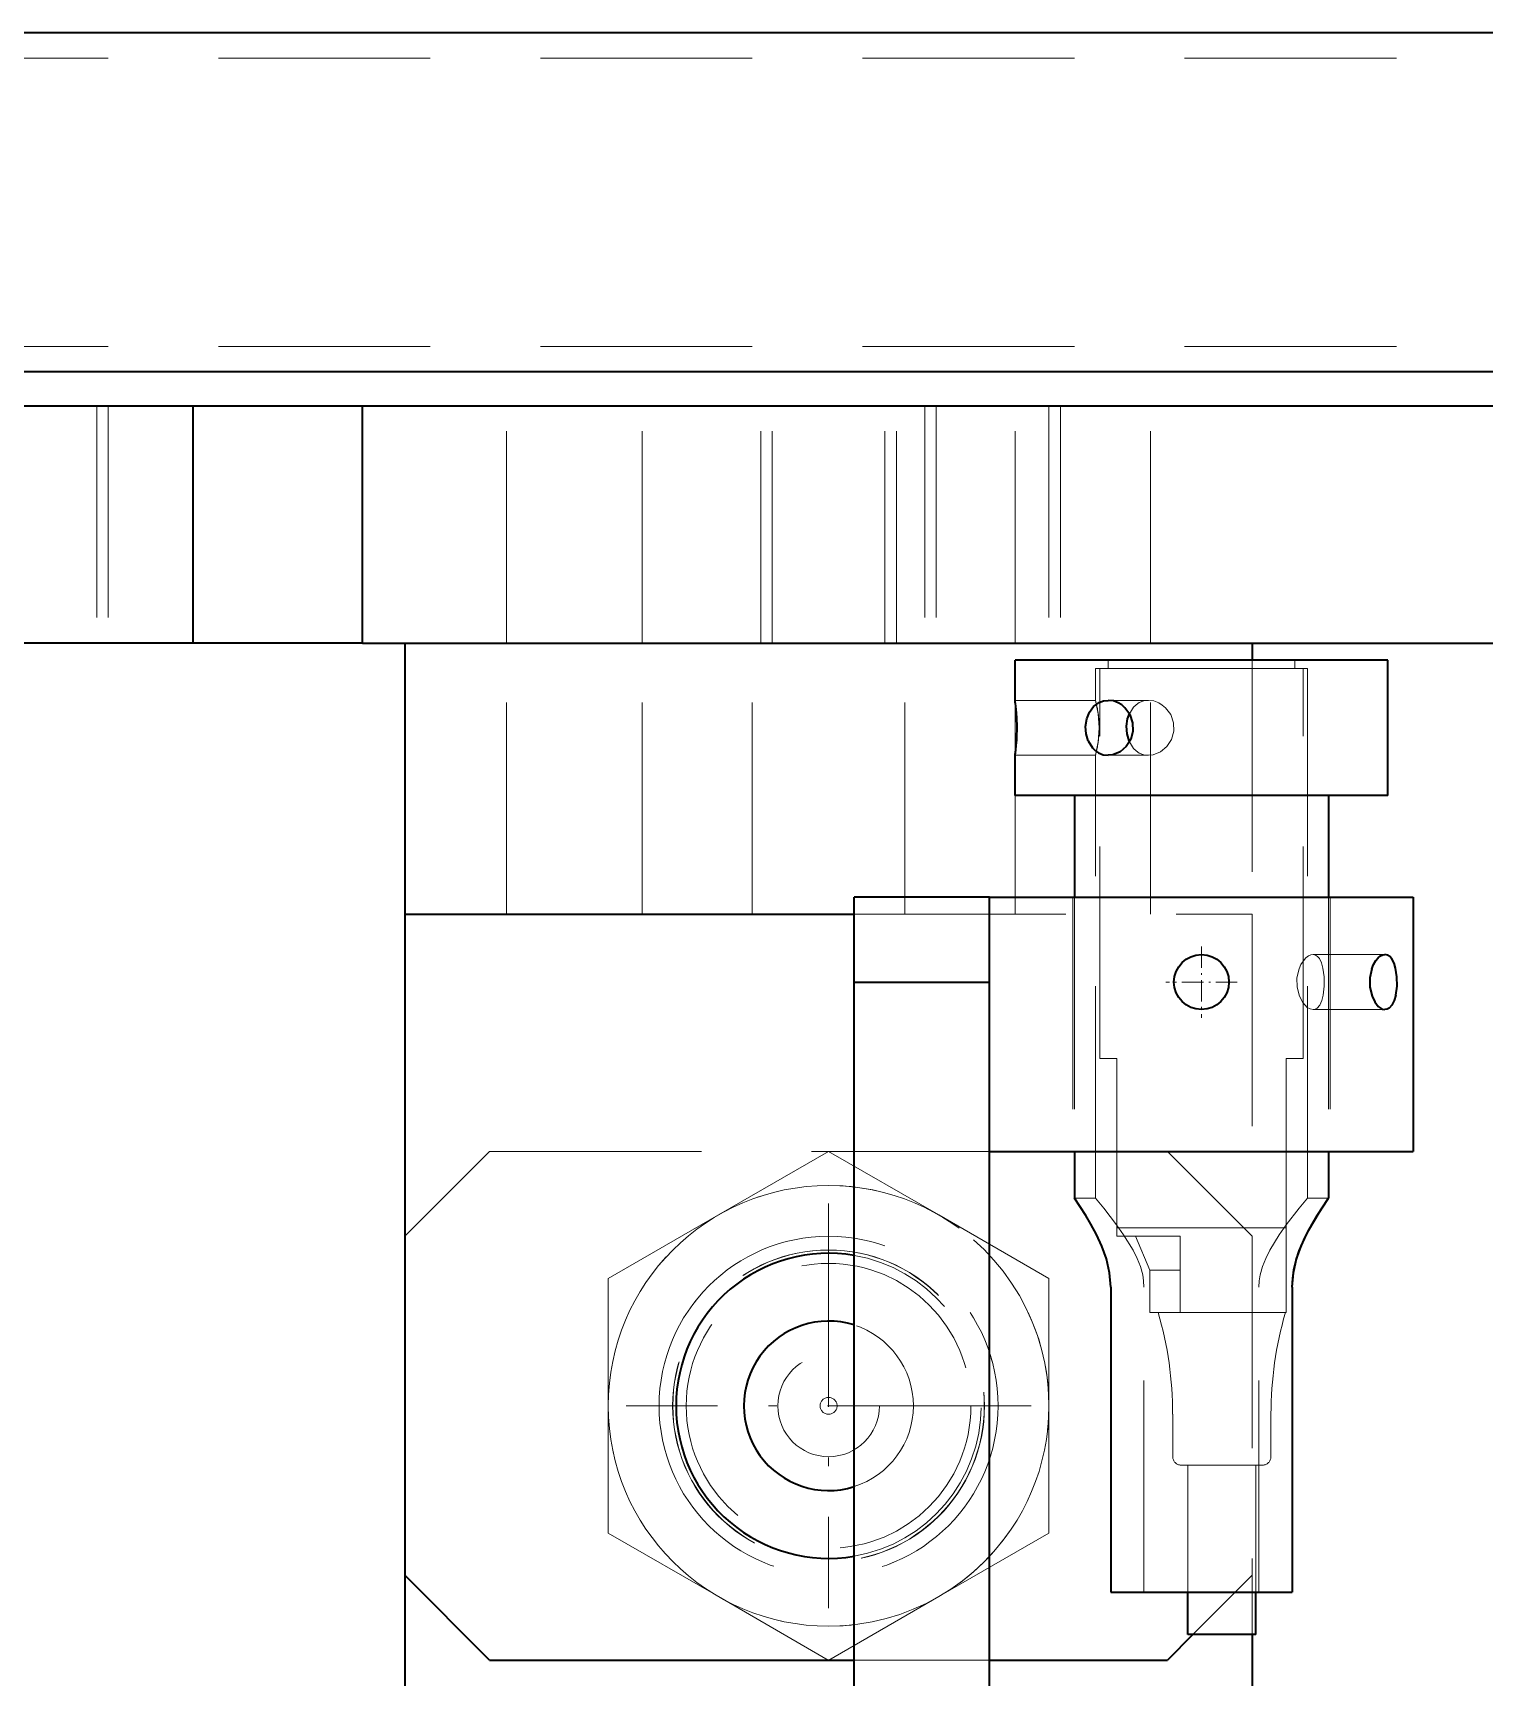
# Model space of a CAD drawing. Header units: millimetres. Extents: x -10155 to 20189, y -25550 to -22580.
# Drawn here: x -9013.2 to -8927.6, y -24694.1 to -24597 of the extents above; entities that cross this region are included whole.
import ezdxf

# ---------------------------------------------------------------- set-up
doc = ezdxf.new("R2010")
doc.units = ezdxf.units.MM
for name, pattern in [('CENTER-HOKUTO', [23, 20, -1, 1, -1]), ('DASHDOT', [18.5, 12, -3, 0.5, -3]), ('DASHSPACE', [30, 12, -18]), ('HIDDEN-HOKUTO', [3.8, 2.5, -1.3])]:
    doc.linetypes.add(name, pattern=pattern)
doc.layers.add('AM_7', color=2, linetype='CENTER-HOKUTO', lineweight=30)
doc.layers.add('AM_HID', color=1, linetype='HIDDEN-HOKUTO', lineweight=25)

msp = doc.modelspace()

# ---------------------------------------------------------------- linework, layer by layer
at = {"color": 7, "lineweight": 35}
for p, q in [((-8666.748, -24597.046), (-9071.747, -24597.046)), ((-8843.747, -24617.046), (-9071.747, -24617.046)), ((-8993.748, -24619.046), (-8673.748, -24619.046)), ((-8993.748, -24633.046), (-8899.748, -24633.046)), ((-8991.248, -24633.046), (-8941.248, -24633.046)), ((-8933.248, -24634.046), (-8955.248, -24634.046)), ((-8933.248, -24642.046), (-8955.248, -24642.046)), ((-8956.748, -24648.046), (-8933.422, -24648.046)), ((-8991.248, -24649.046), (-8964.747, -24649.046)), ((-8991.248, -24649.046), (-8991.248, -24688.046)), ((-8964.748, -24726.046), (-8964.748, -24653.046)), ((-8956.748, -24726.046), (-8956.748, -24653.046)), ((-8956.748, -24663.046), (-8933.422, -24663.046)), ((-8991.248, -24688.046), (-8991.248, -24723.046)), ((-8941.248, -24691.546), (-8941.248, -24723.046)), ((-8986.248, -24693.046), (-8964.747, -24693.046))]:
    msp.add_line(p, q, dxfattribs=at)
at = {"color": 7, "lineweight": 35, "ltscale": 0.25}
for p, q in [((-9013.748, -24619.046), (-9003.748, -24619.046)), ((-9003.748, -24619.046), (-8993.748, -24619.046)), ((-9003.748, -24633.046), (-9013.748, -24633.046)), ((-8993.748, -24633.046), (-9003.748, -24633.046))]:
    msp.add_line(p, q, dxfattribs=at)
at = {"color": 7, "lineweight": 35, "ltscale": 0.35}
for p, q in [((-9003.748, -24633.046), (-9003.748, -24619.046)), ((-8993.748, -24633.046), (-8993.748, -24619.046))]:
    msp.add_line(p, q, dxfattribs=at)
at = {"color": 7, "lineweight": 35, "ltscale": 0.4}
msp.add_line((-8991.248, -24633.046), (-8991.248, -24649.046), dxfattribs=at)
at = {"color": 7, "lineweight": 35, "ltscale": 0.024988}
msp.add_line((-8941.248, -24633.046), (-8941.248, -24634.046), dxfattribs=at)
at = {"color": 7, "lineweight": 35, "ltscale": 0.059474}
msp.add_line((-8955.248, -24636.425), (-8955.248, -24634.046), dxfattribs=at)
at = {"color": 7, "lineweight": 35, "ltscale": 0.2}
for p, q in [((-8933.248, -24642.046), (-8933.248, -24634.046)), ((-8956.748, -24648.046), (-8964.748, -24648.046)), ((-8964.748, -24653.046), (-8956.748, -24653.046))]:
    msp.add_line(p, q, dxfattribs=at)
at = {"color": 7, "lineweight": 35, "ltscale": 0.001444}
msp.add_line((-8955.239, -24636.482), (-8955.248, -24636.425), dxfattribs=at)
at = {"color": 7, "lineweight": 35, "ltscale": 0.001503}
msp.add_line((-8948.522, -24638.823), (-8948.498, -24638.879), dxfattribs=at)
at = {"color": 7, "lineweight": 35, "ltscale": 0.059476}
msp.add_line((-8955.248, -24642.046), (-8955.248, -24639.667), dxfattribs=at)
at = {"color": 7, "lineweight": 35, "ltscale": 0.15}
for p, q in [((-8951.748, -24642.046), (-8951.748, -24648.046)), ((-8936.748, -24642.046), (-8936.748, -24648.046))]:
    msp.add_line(p, q, dxfattribs=at)
at = {"color": 7, "lineweight": 35, "ltscale": 0.125}
for p, q in [((-8964.748, -24653.046), (-8964.748, -24648.046)), ((-8956.748, -24653.046), (-8956.748, -24648.046))]:
    msp.add_line(p, q, dxfattribs=at)
at = {"color": 7, "lineweight": 35, "ltscale": 0.041864}
for p, q in [((-8933.422, -24648.046), (-8931.748, -24648.046)), ((-8933.422, -24663.046), (-8931.748, -24663.046))]:
    msp.add_line(p, q, dxfattribs=at)
at = {"color": 7, "lineweight": 35, "ltscale": 0.375}
msp.add_line((-8931.748, -24648.046), (-8931.748, -24663.046), dxfattribs=at)
at = {"color": 7, "lineweight": 35, "ltscale": 0.06875}
for p, q in [((-8951.748, -24663.046), (-8951.748, -24665.796)), ((-8936.748, -24663.046), (-8936.748, -24665.796))]:
    msp.add_line(p, q, dxfattribs=at)
at = {"color": 7, "lineweight": 35, "ltscale": 0.449998}
for p, q in [((-8949.603, -24671.046), (-8949.603, -24689.046)), ((-8949.603, -24671.046), (-8949.603, -24689.046)), ((-8938.891, -24671.046), (-8938.891, -24689.046))]:
    msp.add_line(p, q, dxfattribs=at)
at = {"color": 7, "lineweight": 35, "ltscale": 0.176777}
msp.add_line((-8986.248, -24693.046), (-8991.248, -24688.046), dxfattribs=at)
at = {"color": 7, "lineweight": 35, "ltscale": 0.267804}
msp.add_line((-8949.603, -24689.046), (-8938.891, -24689.046), dxfattribs=at)
at = {"color": 7, "lineweight": 35, "ltscale": 0.0625}
for p, q in [((-8945.047, -24691.546), (-8945.047, -24689.046)), ((-8941.047, -24691.546), (-8941.047, -24689.046))]:
    msp.add_line(p, q, dxfattribs=at)
at = {"color": 7, "lineweight": 35, "ltscale": 0.053034}
msp.add_line((-8944.748, -24691.546), (-8946.248, -24693.046), dxfattribs=at)
at = {"color": 7, "lineweight": 35, "ltscale": 0.1}
msp.add_line((-8941.047, -24691.546), (-8945.047, -24691.546), dxfattribs=at)
at = {"color": 7, "lineweight": 35, "ltscale": 0.000557197}
for p, q in [((-8966.266, -24693.046), (-8966.247, -24693.057)), ((-8966.247, -24693.057), (-8966.227, -24693.046))]:
    msp.add_line(p, q, dxfattribs=at)
at = {"color": 7, "lineweight": 35, "ltscale": 0.262488}
msp.add_line((-8956.747, -24693.046), (-8946.248, -24693.046), dxfattribs=at)
at = {"color": 7, "lineweight": 35}
for points in [[(-8950.933, -24638.823), (-8951.06, -24638.404), (-8951.089, -24637.959), (-8951.021, -24637.521), (-8950.861, -24637.124), (-8950.614, -24636.793), (-8950.292, -24636.556), (-8950.028, -24636.458), (-8949.748, -24636.425)], [(-8948.469, -24637.269), (-8948.762, -24636.861), (-8948.949, -24636.699), (-8949.156, -24636.571), (-8949.446, -24636.463), (-8949.748, -24636.425)], [(-8948.469, -24637.269), (-8948.31, -24637.743), (-8948.295, -24638.246), (-8948.425, -24638.73), (-8948.687, -24639.15), (-8949.047, -24639.461), (-8949.472, -24639.637), (-8949.748, -24639.667)], [(-8948.522, -24638.823), (-8948.64, -24638.403), (-8948.667, -24637.957), (-8948.604, -24637.518), (-8948.498, -24637.214)], [(-8950.933, -24638.823), (-8950.677, -24639.231), (-8950.509, -24639.394), (-8950.318, -24639.522), (-8950.042, -24639.631), (-8949.748, -24639.667)], [(-8934.204, -24652.269), (-8934.095, -24652.002), (-8933.957, -24651.771), (-8933.826, -24651.618), (-8933.683, -24651.506), (-8933.553, -24651.446), (-8933.422, -24651.425)], [(-8932.781, -24653.824), (-8932.711, -24653.294), (-8932.714, -24652.743), (-8932.792, -24652.219), (-8932.884, -24651.925), (-8933.011, -24651.682), (-8933.132, -24651.543), (-8933.27, -24651.455), (-8933.422, -24651.425)], [(-8934.204, -24652.269), (-8934.312, -24652.798), (-8934.306, -24653.352), (-8934.186, -24653.875), (-8934.026, -24654.218), (-8933.818, -24654.482), (-8933.58, -24654.638), (-8933.422, -24654.667)], [(-8932.781, -24653.824), (-8932.874, -24654.143), (-8933.008, -24654.406), (-8933.18, -24654.587), (-8933.297, -24654.647), (-8933.422, -24654.667)], [(-8949.603, -24671.046), (-8949.671, -24670.194), (-8949.858, -24669.374), (-8950.123, -24668.631), (-8950.436, -24667.945), (-8950.77, -24667.324), (-8951.075, -24666.812), (-8951.748, -24665.796)], [(-8938.891, -24671.046), (-8938.824, -24670.194), (-8938.637, -24669.374), (-8938.372, -24668.631), (-8938.058, -24667.945), (-8937.725, -24667.324), (-8937.42, -24666.812), (-8936.748, -24665.796)], [(-8938.891, -24671.046), (-8938.867, -24670.53), (-8938.794, -24670.021), (-8938.657, -24669.445), (-8938.476, -24668.895), (-8938.218, -24668.278), (-8937.936, -24667.709), (-8937.313, -24666.642), (-8936.823, -24665.905)]]:
    msp.add_lwpolyline(points, dxfattribs=at)
msp.add_circle((-8944.248, -24653.046), 1.621, dxfattribs=at)
at = {"color": 7, "linetype": 'DASHSPACE', "lineweight": 13}
msp.add_circle((-8966.248, -24678.046), 10, dxfattribs=at)
at = {"color": 7, "lineweight": 35}
for centre, radius, start, end in [((-8966.616, -24638.095), 11.49, 4.12316, 8.35707), ((-8966.17, -24638.043), 11.043, 351.54413, 4.02103), ((-8966.313, -24638.063), 11.187, 0.07741, 5.47804), ((-8966.844, -24637.973), 11.72, 351.97304, 354.51483), ((-8966.248, -24678.046), 9, 80.4027, 180.00247), ((-8966.248, -24678.046), 5, 72.53642, 287.46358), ((-8966.248, -24678.046), 9, 180.00247, 279.5973)]:
    msp.add_arc(centre, radius, start, end, dxfattribs=at)
at = {"layer": 'AM_7', "color": 2, "linetype": 'DASHDOT', "lineweight": 13, "ltscale": 0.105365}
for p, q in [((-8944.248, -24650.939), (-8944.248, -24655.154)), ((-8942.14, -24653.046), (-8946.355, -24653.046))]:
    msp.add_line(p, q, dxfattribs=at)
at = {"layer": 'AM_7', "color": 2, "linetype": 'DASHDOT', "lineweight": 13}
for p, q in [((-8966.248, -24666.102), (-8966.248, -24689.991)), ((-8954.303, -24678.046), (-8978.192, -24678.046))]:
    msp.add_line(p, q, dxfattribs=at)
at = {"layer": 'AM_HID', "color": 1, "lineweight": 13, "ltscale": 5}
for p, q in [((-8666.748, -24598.546), (-9655.748, -24598.546)), ((-8666.748, -24615.546), (-9655.748, -24615.546)), ((-8843.747, -24617.046), (-9498.748, -24617.046)), ((-9009.424, -24619.046), (-9009.424, -24633.046)), ((-9009.424, -24619.046), (-9009.424, -24633.046)), ((-9008.748, -24619.046), (-9008.748, -24633.046)), ((-9008.748, -24619.046), (-9008.748, -24633.046)), ((-9008.748, -24619.046), (-9008.748, -24633.046)), ((-9008.748, -24619.046), (-9008.748, -24633.046)), ((-8985.248, -24633.046), (-8985.248, -24619.046)), ((-8977.248, -24633.046), (-8977.248, -24619.046)), ((-8970.248, -24633.046), (-8970.248, -24619.046)), ((-8969.571, -24633.046), (-8969.571, -24619.046)), ((-8962.924, -24633.046), (-8962.924, -24619.046)), ((-8962.248, -24633.046), (-8962.248, -24619.046)), ((-8960.571, -24619.046), (-8960.571, -24633.046)), ((-8960.571, -24619.046), (-8960.571, -24633.046)), ((-8959.894, -24619.046), (-8959.894, -24633.046)), ((-8959.894, -24619.046), (-8959.894, -24633.046)), ((-8955.248, -24633.046), (-8955.248, -24619.046)), ((-8953.247, -24619.046), (-8953.247, -24633.046)), ((-8953.247, -24619.046), (-8953.247, -24633.046)), ((-8952.571, -24619.046), (-8952.571, -24633.046)), ((-8952.571, -24619.046), (-8952.571, -24633.046)), ((-8947.248, -24633.046), (-8947.248, -24619.046)), ((-8985.248, -24649.046), (-8985.248, -24633.046)), ((-8977.248, -24649.046), (-8977.248, -24633.046)), ((-8970.748, -24649.046), (-8970.748, -24633.046)), ((-8961.748, -24649.046), (-8961.748, -24633.046)), ((-8955.248, -24649.046), (-8955.248, -24633.046)), ((-8947.248, -24649.046), (-8947.248, -24633.046)), ((-8950.498, -24636.425), (-8950.498, -24634.546)), ((-8937.998, -24634.546), (-8950.498, -24634.546)), ((-8950.248, -24657.546), (-8950.248, -24634.546)), ((-8938.248, -24634.546), (-8950.248, -24634.546)), ((-8949.748, -24634.046), (-8949.748, -24634.546)), ((-8941.248, -24634.046), (-8941.248, -24649.046)), ((-8938.748, -24634.046), (-8938.748, -24634.546)), ((-8938.248, -24657.546), (-8938.248, -24634.546)), ((-8937.998, -24665.796), (-8937.998, -24634.546)), ((-8950.498, -24636.425), (-8955.248, -24636.425)), ((-8947.373, -24636.425), (-8949.748, -24636.425)), ((-8955.155, -24638.823), (-8955.178, -24639.093)), ((-8955.239, -24639.61), (-8955.248, -24639.667)), ((-8950.498, -24639.667), (-8955.248, -24639.667)), ((-8950.498, -24665.796), (-8950.498, -24639.667)), ((-8947.373, -24639.667), (-8949.748, -24639.667)), ((-8956.748, -24648.046), (-8956.748, -24663.046)), ((-8951.847, -24648.046), (-8951.847, -24663.046)), ((-8951.748, -24648.046), (-8951.748, -24663.046)), ((-8936.748, -24648.046), (-8936.748, -24663.046)), ((-8936.647, -24648.046), (-8936.647, -24663.046)), ((-8964.747, -24649.046), (-8941.248, -24649.046)), ((-8941.248, -24649.046), (-8941.248, -24688.046)), ((-8933.422, -24651.425), (-8937.665, -24651.425)), ((-8956.748, -24653.046), (-8964.748, -24653.046)), ((-8933.422, -24654.667), (-8937.665, -24654.667)), ((-8949.248, -24657.546), (-8950.248, -24657.546)), ((-8949.248, -24667.546), (-8949.248, -24657.546)), ((-8939.248, -24657.546), (-8939.248, -24667.546)), ((-8939.248, -24657.546), (-8938.248, -24657.546)), ((-8986.248, -24663.046), (-8991.248, -24668.046)), ((-8986.248, -24663.046), (-8956.747, -24663.046)), ((-8966.248, -24663.035), (-8972.748, -24666.788)), ((-8959.748, -24666.788), (-8966.248, -24663.035)), ((-8946.248, -24663.046), (-8941.248, -24668.046)), ((-8950.498, -24665.796), (-8951.748, -24665.796)), ((-8936.748, -24665.796), (-8937.998, -24665.796)), ((-8936.823, -24665.905), (-8936.748, -24665.796)), ((-8972.748, -24666.788), (-8979.248, -24670.541)), ((-8953.248, -24670.54), (-8959.748, -24666.788)), ((-8939.248, -24667.546), (-8949.248, -24667.546)), ((-8949.248, -24667.546), (-8939.248, -24667.546)), ((-8949.248, -24668.046), (-8949.248, -24667.546)), ((-8945.507, -24668.046), (-8949.248, -24668.046)), ((-8947.297, -24670.046), (-8948.147, -24668.046)), ((-8945.507, -24672.546), (-8945.507, -24668.046)), ((-8939.248, -24672.546), (-8939.248, -24667.546)), ((-8947.297, -24670.046), (-8947.297, -24672.546)), ((-8947.297, -24670.046), (-8945.507, -24670.046)), ((-8947.297, -24670.046), (-8945.507, -24670.046)), ((-8979.248, -24670.541), (-8979.248, -24678.047)), ((-8953.248, -24670.54), (-8953.248, -24678.046)), ((-8947.639, -24689.046), (-8947.639, -24671.046)), ((-8947.639, -24689.046), (-8947.639, -24671.046)), ((-8940.856, -24689.046), (-8940.856, -24671.046)), ((-8940.856, -24689.046), (-8940.856, -24671.046)), ((-8938.891, -24671.046), (-8938.891, -24689.046)), ((-8945.507, -24672.546), (-8947.297, -24672.546)), ((-8939.248, -24672.546), (-8945.507, -24672.546)), ((-8979.248, -24678.047), (-8979.247, -24685.552)), ((-8953.248, -24678.046), (-8953.247, -24685.551)), ((-8945.947, -24681.046), (-8945.947, -24678.546)), ((-8940.147, -24681.046), (-8940.147, -24678.546)), ((-8940.647, -24681.546), (-8945.447, -24681.546)), ((-8945.047, -24689.046), (-8945.047, -24681.546)), ((-8941.047, -24689.046), (-8941.047, -24681.546)), ((-8979.247, -24685.552), (-8972.747, -24689.305)), ((-8959.747, -24689.304), (-8953.247, -24685.551)), ((-8941.248, -24688.046), (-8944.748, -24691.546)), ((-8941.248, -24688.046), (-8941.248, -24691.546)), ((-8972.747, -24689.305), (-8966.266, -24693.046)), ((-8966.227, -24693.046), (-8959.747, -24689.304)), ((-8964.747, -24693.046), (-8956.747, -24693.046))]:
    msp.add_line(p, q, dxfattribs=at)
for points in [[(-8950.333, -24638.823), (-8950.283, -24638.018), (-8950.34, -24637.22), (-8950.498, -24636.425)], [(-8948.498, -24637.214), (-8948.256, -24636.832), (-8948.097, -24636.68), (-8947.917, -24636.56), (-8947.655, -24636.459), (-8947.373, -24636.425)], [(-8946.059, -24637.269), (-8946.365, -24636.861), (-8946.559, -24636.7), (-8946.772, -24636.572), (-8947.068, -24636.463), (-8947.373, -24636.425)], [(-8950.333, -24637.269), (-8950.283, -24638.074), (-8950.34, -24638.872), (-8950.498, -24639.667)], [(-8946.059, -24637.269), (-8945.89, -24637.744), (-8945.875, -24638.248), (-8946.013, -24638.732), (-8946.288, -24639.151), (-8946.66, -24639.46), (-8947.095, -24639.637), (-8947.373, -24639.667)], [(-8948.498, -24638.879), (-8948.256, -24639.261), (-8948.098, -24639.412), (-8947.917, -24639.532), (-8947.655, -24639.633), (-8947.373, -24639.667)], [(-8938.493, -24652.269), (-8938.379, -24652.012), (-8938.236, -24651.788), (-8938.09, -24651.625), (-8937.933, -24651.506), (-8937.798, -24651.446), (-8937.665, -24651.425)], [(-8937.071, -24653.824), (-8937.013, -24653.294), (-8937.016, -24652.743), (-8937.08, -24652.219), (-8937.164, -24651.91), (-8937.287, -24651.659), (-8937.393, -24651.535), (-8937.516, -24651.456), (-8937.665, -24651.425)], [(-8938.493, -24652.269), (-8938.615, -24652.798), (-8938.607, -24653.353), (-8938.473, -24653.876), (-8938.269, -24654.26), (-8938.007, -24654.537), (-8937.836, -24654.634), (-8937.665, -24654.667)], [(-8937.071, -24653.824), (-8937.15, -24654.143), (-8937.269, -24654.405), (-8937.428, -24654.587), (-8937.542, -24654.647), (-8937.665, -24654.667)], [(-8949.603, -24671.046), (-8949.671, -24670.194), (-8949.858, -24669.374), (-8950.123, -24668.631), (-8950.436, -24667.945), (-8950.77, -24667.324), (-8951.075, -24666.812), (-8951.748, -24665.796)], [(-8947.639, -24671.046), (-8947.659, -24670.677), (-8947.716, -24670.314), (-8947.852, -24669.823), (-8948.037, -24669.355), (-8948.283, -24668.859), (-8948.839, -24667.95), (-8949.252, -24667.366), (-8950.009, -24666.388), (-8950.498, -24665.796)], [(-8947.639, -24671.046), (-8947.659, -24670.677), (-8947.716, -24670.314), (-8947.852, -24669.823), (-8948.037, -24669.355), (-8948.283, -24668.859), (-8948.839, -24667.95), (-8949.252, -24667.366), (-8950.009, -24666.388), (-8950.498, -24665.796)], [(-8940.856, -24671.046), (-8940.836, -24670.677), (-8940.778, -24670.314), (-8940.643, -24669.823), (-8940.458, -24669.355), (-8940.212, -24668.859), (-8939.655, -24667.95), (-8939.243, -24667.366), (-8938.486, -24666.388), (-8937.998, -24665.796)], [(-8940.856, -24671.046), (-8940.836, -24670.677), (-8940.778, -24670.314), (-8940.643, -24669.823), (-8940.458, -24669.355), (-8940.212, -24668.859), (-8939.655, -24667.95), (-8939.243, -24667.366), (-8938.486, -24666.388), (-8937.998, -24665.796)]]:
    msp.add_lwpolyline(points, dxfattribs=at)
for radius in [13, 10, 10, 10, 9.2, 9.2, 9.188, 9.188, 8.4, 3, 3, 0.5]:
    msp.add_circle((-8966.248, -24678.046), radius, dxfattribs=at)
for centre, radius, start, end in [((-8966.048, -24638.026), 10.919, 5.41415, 8.12483), ((-8957.189, -24638.164), 6.914, 7.43401, 14.56295), ((-8965.817, -24638.05), 10.69, 355.85101, 0.01002), ((-8957.189, -24637.929), 6.914, 345.43705, 352.56599), ((-8966.248, -24678.046), 13, 90.00247, 270.00246), ((-8966.248, -24678.046), 13, 270.00246, 90.00247), ((-8966.248, -24678.046), 9, 279.5973, 80.4027), ((-8966.248, -24678.046), 5, 287.46358, 72.53642), ((-8967.549, -24678.546), 21.601, 0, 16.12649), ((-8918.546, -24678.546), 21.601, 163.8735, 180.00001), ((-8945.447, -24681.046), 0.5, 180.00001, 270), ((-8940.647, -24681.046), 0.5, 270, 0)]:
    msp.add_arc(centre, radius, start, end, dxfattribs=at)

doc.saveas('drawing.dxf')
